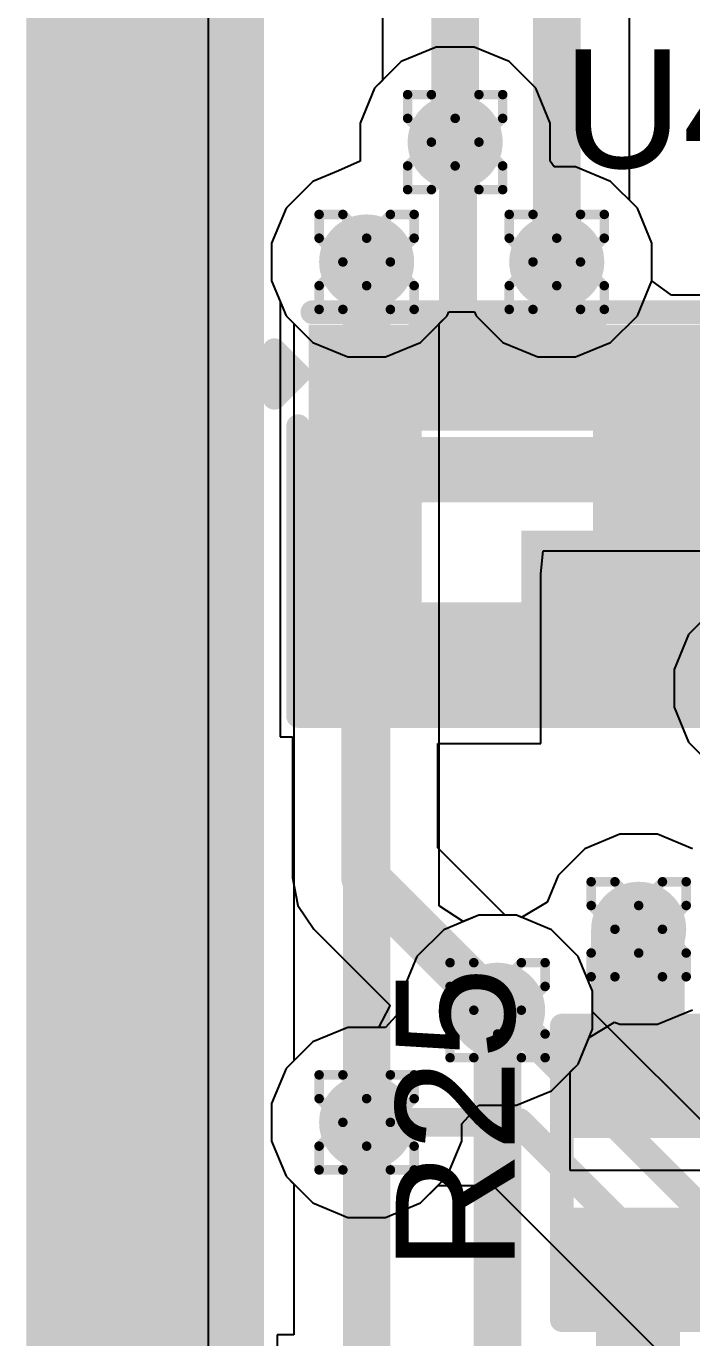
# Model space of a CAD drawing. Header units: inches. Extents: x -13 to 366, y -4 to 120.
# Drawn here: x -4.04 to -0.49, y 16.61 to 23.63 of the extents above; entities that cross this region are included whole.
import ezdxf

# ---------------------------------------------------------------- set-up
doc = ezdxf.new("R2010")
doc.units = ezdxf.units.IN
for name, color, linetype in [('Board_outline', 56, 'Continuous'), ('Bottom Layer', 5, 'Continuous'), ('Bottom Overlay', 54, 'Continuous'), ('Drill Drawing', 1, 'Continuous'), ('GND', 16, 'Continuous'), ('Keep-Out Layer', 6, 'Continuous'), ('POWER', 76, 'Continuous'), ('Top Layer', 1, 'Continuous'), ('Top Overlay', 2, 'Continuous'), ('Top Paste', 8, 'Continuous'), ('Top Solder', 216, 'Continuous'), ('Via Holes', 16, 'Continuous')]:
    doc.layers.add(name, color=color, linetype=linetype)
doc.styles.add('Arial', font='', dxfattribs={"height": 0.2})
doc.styles.get('Arial').set_extended_font_data('Arial')

# ---------------------------------------------------------------- blocks, each defined once
blk = doc.blocks.new('R___0402_7')
at = {"layer": 'Top Layer'}
for points in [[(-0.6985, -0.3175), (-0.6985, 0.3175), (-0.2413, 0.3175), (-0.2413, -0.3175)], [(0.2413, -0.3175), (0.2413, 0.3175), (0.6985, 0.3175), (0.6985, -0.3175)]]:
    blk.add_hatch(color=1, dxfattribs=at).paths.add_polyline_path(points)
at = {"layer": 'Top Paste'}
for points in [[(-0.6985, -0.3175), (-0.6985, 0.3175), (-0.2413, 0.3175), (-0.2413, -0.3175)], [(0.2413, -0.3175), (0.2413, 0.3175), (0.6985, 0.3175), (0.6985, -0.3175)]]:
    blk.add_hatch(color=8, dxfattribs=at).paths.add_polyline_path(points)
at = {"layer": 'Top Solder'}
for points in [[(-0.7535, -0.3725), (-0.7535, 0.3725), (-0.1863, 0.3725), (-0.1863, -0.3725)], [(0.1863, -0.3725), (0.1863, 0.3725), (0.7535, 0.3725), (0.7535, -0.3725)]]:
    blk.add_hatch(color=216, dxfattribs=at).paths.add_polyline_path(points)
at = {"layer": 'Top Overlay'}
for points, const_width in [([(-0.7874, 0.4064), (0.7874, 0.4064)], 0.127), ([(-0.7874, 0.4064), (-0.7874, -0.4064)], 0.127), ([(0.7874, 0.4064), (0.7874, -0.4064)], 0.127), ([(-0.7874, -0.4064), (0.7874, -0.4064)], 0.127), ([(-0.8128, -0.4318), (0.8128, -0.4318)], 0.00323)]:
    blk.add_lwpolyline(points, dxfattribs=dict(at, const_width=const_width))
for points, const_width in [([(-0.8191, 0.4064, 1), (-0.7556, 0.4064, 1)], 0.0635), ([(-0.8191, 0.4064, 1), (-0.7556, 0.4064, 1)], 0.0635), ([(0.7556, 0.4064, 1), (0.8191, 0.4064, 1)], 0.0635), ([(0.7556, 0.4064, 1), (0.8191, 0.4064, 1)], 0.0635), ([(-0.8191, -0.4064, 1), (-0.7556, -0.4064, 1)], 0.0635), ([(-0.8191, -0.4064, 1), (-0.7556, -0.4064, 1)], 0.0635), ([(0.7556, -0.4064, 1), (0.8191, -0.4064, 1)], 0.0635), ([(0.7556, -0.4064, 1), (0.8191, -0.4064, 1)], 0.0635), ([(-0.8136, -0.4318, 1), (-0.812, -0.4318, 1)], 0.00161), ([(0.812, -0.4318, 1), (0.8136, -0.4318, 1)], 0.00161)]:
    blk.add_lwpolyline(points, format="xyb", close=True, dxfattribs=dict(at, const_width=const_width))
blk = doc.blocks.new('12_LGA__2_2__22')
at = {"layer": 'Top Layer'}
for points in [[(-0.96, 0.925), (-0.56, 0.925), (-0.56, 0.575), (-0.96, 0.575)], [(-0.425, 0.96), (-0.075, 0.96), (-0.075, 0.56), (-0.425, 0.56)], [(0.075, 0.96), (0.425, 0.96), (0.425, 0.56), (0.075, 0.56)], [(0.56, 0.925), (0.96, 0.925), (0.96, 0.575), (0.56, 0.575)], [(-0.96, 0.425), (-0.56, 0.425), (-0.56, 0.075), (-0.96, 0.075)], [(0.56, 0.425), (0.96, 0.425), (0.96, 0.075), (0.56, 0.075)], [(-0.96, -0.075), (-0.56, -0.075), (-0.56, -0.425), (-0.96, -0.425)], [(0.56, -0.075), (0.96, -0.075), (0.96, -0.425), (0.56, -0.425)], [(-0.425, -0.56), (-0.075, -0.56), (-0.075, -0.96), (-0.425, -0.96)], [(0.075, -0.56), (0.425, -0.56), (0.425, -0.96), (0.075, -0.96)], [(-0.96, -0.575), (-0.56, -0.575), (-0.56, -0.925), (-0.96, -0.925)], [(0.56, -0.575), (0.96, -0.575), (0.96, -0.925), (0.56, -0.925)]]:
    blk.add_hatch(color=1, dxfattribs=at).paths.add_polyline_path(points)
at = {"layer": 'Top Paste'}
for points in [[(-0.96, 0.925), (-0.56, 0.925), (-0.56, 0.575), (-0.96, 0.575)], [(-0.425, 0.96), (-0.075, 0.96), (-0.075, 0.56), (-0.425, 0.56)], [(0.075, 0.96), (0.425, 0.96), (0.425, 0.56), (0.075, 0.56)], [(0.56, 0.925), (0.96, 0.925), (0.96, 0.575), (0.56, 0.575)], [(-0.96, 0.425), (-0.56, 0.425), (-0.56, 0.075), (-0.96, 0.075)], [(0.56, 0.425), (0.96, 0.425), (0.96, 0.075), (0.56, 0.075)], [(-0.96, -0.075), (-0.56, -0.075), (-0.56, -0.425), (-0.96, -0.425)], [(0.56, -0.075), (0.96, -0.075), (0.96, -0.425), (0.56, -0.425)], [(-0.425, -0.56), (-0.075, -0.56), (-0.075, -0.96), (-0.425, -0.96)], [(0.075, -0.56), (0.425, -0.56), (0.425, -0.96), (0.075, -0.96)], [(-0.96, -0.575), (-0.56, -0.575), (-0.56, -0.925), (-0.96, -0.925)], [(0.56, -0.575), (0.96, -0.575), (0.96, -0.925), (0.56, -0.925)]]:
    blk.add_hatch(color=8, dxfattribs=at).paths.add_polyline_path(points)
at = {"layer": 'Top Solder'}
for points in [[(-0.5266, 1.0616), (0.0266, 1.0616), (0.0266, 0.4584), (-0.5266, 0.4584)], [(-0.0266, 1.0616), (0.5266, 1.0616), (0.5266, 0.4584), (-0.0266, 0.4584)], [(-1.0616, 1.0266), (-0.4584, 1.0266), (-0.4584, 0.4734), (-1.0616, 0.4734)], [(0.4584, 1.0266), (1.0616, 1.0266), (1.0616, 0.4734), (0.4584, 0.4734)], [(-1.0616, 0.5266), (-0.4584, 0.5266), (-0.4584, -0.0266), (-1.0616, -0.0266)], [(0.4584, 0.5266), (1.0616, 0.5266), (1.0616, -0.0266), (0.4584, -0.0266)], [(-1.0616, 0.0266), (-0.4584, 0.0266), (-0.4584, -0.5266), (-1.0616, -0.5266)], [(0.4584, 0.0266), (1.0616, 0.0266), (1.0616, -0.5266), (0.4584, -0.5266)], [(-1.0616, -0.4734), (-0.4584, -0.4734), (-0.4584, -1.0266), (-1.0616, -1.0266)], [(-0.5266, -0.4584), (0.0266, -0.4584), (0.0266, -1.0616), (-0.5266, -1.0616)], [(-0.0266, -0.4584), (0.5266, -0.4584), (0.5266, -1.0616), (-0.0266, -1.0616)], [(0.4584, -0.4734), (1.0616, -0.4734), (1.0616, -1.0266), (0.4584, -1.0266)]]:
    blk.add_hatch(color=216, dxfattribs=at).paths.add_polyline_path(points)
at = {"layer": 'Top Overlay', "const_width": 0.127}
for points in [[(-1.0414, 1.0922), (1.1176, 1.0922)], [(1.1176, -1.0668), (1.1176, 1.0922)], [(-1.2446, 0.635), (-1.2446, 0.889)], [(-1.2446, 0.889), (-1.1176, 0.762)], [(-1.2446, 0.635), (-1.1176, 0.762)], [(-1.1176, -1.0668), (-1.1176, 0.4826)], [(-1.1176, -1.0668), (1.1176, -1.0668)]]:
    blk.add_lwpolyline(points, dxfattribs=at)
at = {"layer": 'Top Overlay', "const_width": 0.0635}
for points in [[(-1.0732, 1.0922, 1), (-1.0096, 1.0922, 1)], [(1.0858, 1.0922, 1), (1.1494, 1.0922, 1)], [(1.0858, 1.0922, 1), (1.1494, 1.0922, 1)], [(-1.2764, 0.889, 1), (-1.2128, 0.889, 1)], [(-1.2764, 0.889, 1), (-1.2128, 0.889, 1)], [(-1.1494, 0.762, 1), (-1.0858, 0.762, 1)], [(-1.1494, 0.762, 1), (-1.0858, 0.762, 1)], [(-1.2764, 0.635, 1), (-1.2128, 0.635, 1)], [(-1.2764, 0.635, 1), (-1.2128, 0.635, 1)], [(-1.1494, 0.4826, 1), (-1.0858, 0.4826, 1)], [(-1.1494, -1.0668, 1), (-1.0858, -1.0668, 1)], [(-1.1494, -1.0668, 1), (-1.0858, -1.0668, 1)], [(1.0858, -1.0668, 1), (1.1494, -1.0668, 1)], [(1.0858, -1.0668, 1), (1.1494, -1.0668, 1)]]:
    blk.add_lwpolyline(points, format="xyb", close=True, dxfattribs=at)

msp = doc.modelspace()

# ---------------------------------------------------------------- hatches: boundary and pattern name
at = {"layer": 'Bottom Layer'}
h = msp.add_hatch(color=5, dxfattribs=at)
edge = h.paths.add_edge_path()
edge.add_arc((-1.7518, 23.0076), 0.254, 0, 360)
h = msp.add_hatch(color=5, dxfattribs=at)
edge = h.paths.add_edge_path()
edge.add_arc((-2.2249, 22.367), 0.254, 0, 360)
h = msp.add_hatch(color=5, dxfattribs=at)
edge = h.paths.add_edge_path()
edge.add_arc((-1.2089, 22.367), 0.254, 0, 360)
h = msp.add_hatch(color=5, dxfattribs=at)
edge = h.paths.add_edge_path()
edge.add_arc((-0.7711, 18.7985), 0.254, 0, 360)
h = msp.add_hatch(color=5, dxfattribs=at)
edge = h.paths.add_edge_path()
edge.add_arc((-1.5251, 18.3657), 0.254, 0, 360)
h = msp.add_hatch(color=5, dxfattribs=at)
edge = h.paths.add_edge_path()
edge.add_arc((-2.2249, 17.7658), 0.254, 0, 360)
at = {"layer": 'GND'}
h = msp.add_hatch(color=16, dxfattribs=at)
edge = h.paths.add_edge_path()
edge.add_arc((-1.7518, 23.0076), 0.254, 0, 360)
h = msp.add_hatch(color=16, dxfattribs=at)
edge = h.paths.add_edge_path()
edge.add_arc((-2.2249, 22.367), 0.254, 0, 360)
h = msp.add_hatch(color=16, dxfattribs=at)
edge = h.paths.add_edge_path()
edge.add_arc((-1.2089, 22.367), 0.254, 0, 360)
h = msp.add_hatch(color=16, dxfattribs=at)
edge = h.paths.add_edge_path()
edge.add_arc((-0.7711, 18.7985), 0.254, 0, 360)
h = msp.add_hatch(color=16, dxfattribs=at)
edge = h.paths.add_edge_path()
edge.add_arc((-1.5251, 18.3657), 0.254, 0, 360)
h = msp.add_hatch(color=16, dxfattribs=at)
edge = h.paths.add_edge_path()
edge.add_arc((-2.2249, 17.7658), 0.254, 0, 360)
at = {"layer": 'POWER'}
h = msp.add_hatch(color=76, dxfattribs=at)
edge = h.paths.add_edge_path()
edge.add_arc((-1.7518, 23.0076), 0.254, 0, 360)
h = msp.add_hatch(color=76, dxfattribs=at)
edge = h.paths.add_edge_path()
edge.add_arc((-2.2249, 22.367), 0.254, 0, 360)
h = msp.add_hatch(color=76, dxfattribs=at)
edge = h.paths.add_edge_path()
edge.add_arc((-1.2089, 22.367), 0.254, 0, 360)
h = msp.add_hatch(color=76, dxfattribs=at)
edge = h.paths.add_edge_path()
edge.add_arc((-0.7711, 18.7985), 0.254, 0, 360)
h = msp.add_hatch(color=76, dxfattribs=at)
edge = h.paths.add_edge_path()
edge.add_arc((-1.5251, 18.3657), 0.254, 0, 360)
h = msp.add_hatch(color=76, dxfattribs=at)
edge = h.paths.add_edge_path()
edge.add_arc((-2.2249, 17.7658), 0.254, 0, 360)
at = {"layer": 'Top Layer'}
h = msp.add_hatch(color=1, dxfattribs=at)
edge = h.paths.add_edge_path()
edge.add_arc((-1.7518, 23.0076), 0.254, 0, 360)
h = msp.add_hatch(color=1, dxfattribs=at)
edge = h.paths.add_edge_path()
edge.add_arc((-2.2249, 22.367), 0.254, 0, 360)
h = msp.add_hatch(color=1, dxfattribs=at)
edge = h.paths.add_edge_path()
edge.add_arc((-1.2089, 22.367), 0.254, 0, 360)
for points in [[(-0.7132, 21.0808), (1.9284, 21.0808), (1.9284, 21.9308), (-0.7132, 21.9308)], [(-2.2332, 21.0808), (-0.7132, 21.0808), (-0.7132, 21.4308), (-2.2332, 21.4308)], [(-1.3982, 20.0458), (-0.5132, 20.0458), (-0.5132, 20.9308), (-1.3982, 20.9308)], [(-1.3982, 19.8836), (1.9283, 19.8836), (1.9283, 20.2836), (-1.3982, 20.2836)], [(-1.0251, 17.7658), (-0.5251, 17.7658), (-0.5251, 18.7985), (-1.0251, 18.7985)], [(-1.0001, 15.9251), (-0.5501, 15.9251), (-0.5501, 17.026), (-1.0001, 17.026)]]:
    msp.add_hatch(color=1, dxfattribs=at).paths.add_polyline_path(points)
h = msp.add_hatch(color=1, dxfattribs=at)
edge = h.paths.add_edge_path()
edge.add_arc((-0.7711, 18.7985), 0.254, 0, 360)
h = msp.add_hatch(color=1, dxfattribs=at)
edge = h.paths.add_edge_path()
edge.add_arc((-1.5251, 18.3657), 0.254, 0, 360)
h = msp.add_hatch(color=1, dxfattribs=at)
edge = h.paths.add_edge_path()
edge.add_arc((-2.2249, 17.7658), 0.254, 0, 360)
at = {"layer": 'Via Holes'}
h = msp.add_hatch(color=7, dxfattribs=at)
edge = h.paths.add_edge_path()
edge.add_arc((-1.7518, 23.0076), 0.127, 0, 360)
h = msp.add_hatch(color=7, dxfattribs=at)
edge = h.paths.add_edge_path()
edge.add_arc((-2.2249, 22.367), 0.127, 0, 360)
h = msp.add_hatch(color=7, dxfattribs=at)
edge = h.paths.add_edge_path()
edge.add_arc((-1.2089, 22.367), 0.127, 0, 360)
h = msp.add_hatch(color=7, dxfattribs=at)
edge = h.paths.add_edge_path()
edge.add_arc((-0.7711, 18.7985), 0.127, 0, 360)
h = msp.add_hatch(color=7, dxfattribs=at)
edge = h.paths.add_edge_path()
edge.add_arc((-1.5251, 18.3657), 0.127, 0, 360)
h = msp.add_hatch(color=7, dxfattribs=at)
edge = h.paths.add_edge_path()
edge.add_arc((-2.2249, 17.7658), 0.127, 0, 360)

# ---------------------------------------------------------------- linework, layer by layer
at = {"layer": 'Board_outline', "const_width": 0.254}
msp.add_lwpolyline([(-3.4089, -2.1087), (-3.4089, 42.6513)], dxfattribs=at)
at = {"layer": 'Bottom Layer'}
for p, q in [((-3.0702, -2.0604), (-3.0702, 42.6767)), ((-2.1403, 27.3749), (-2.1403, 23.3376)), ((-0.8204, 22.697), (-0.8204, 27.0792)), ((-2.1825, 23.2954), (-2.2598, 23.1086)), ((-2.1403, 23.3376), (-2.1825, 23.2954)), ((-2.2598, 23.1086), (-2.2598, 22.9066)), ((-2.2598, 22.9066), (-2.3757, 22.8544)), ((-2.5127, 22.7977), (-2.6556, 22.6548)), ((-2.3757, 22.8544), (-2.5127, 22.7977)), ((-2.6556, 22.6548), (-2.7329, 22.468)), ((-0.7782, 22.6548), (-0.8204, 22.697)), ((-0.7009, 22.468), (-0.7782, 22.6548)), ((-2.7329, 22.468), (-2.7329, 22.266)), ((-0.7009, 22.266), (-0.7009, 22.468)), ((-2.7329, 22.266), (-2.6556, 22.0792)), ((-0.7782, 22.0792), (-0.7009, 22.266)), ((-1.7943, 22.0792), (-1.7856, 22.1)), ((-1.7856, 22.1), (-1.6482, 22.1)), ((-1.6482, 22.1), (-1.6396, 22.0792)), ((-2.6556, 22.0792), (-2.6134, 22.037)), ((-2.6134, 22.037), (-2.6134, 18.0957)), ((-1.8365, 22.037), (-1.7943, 22.0792)), ((-1.8365, 18.924), (-1.8365, 22.037)), ((-1.6396, 22.0792), (-1.4967, 21.9363)), ((-0.9211, 21.9363), (-0.7782, 22.0792)), ((-1.4967, 21.9363), (-1.3099, 21.859)), ((-1.1079, 21.859), (-0.9211, 21.9363)), ((-1.3099, 21.859), (-1.1079, 21.859)), ((-1.7094, 18.8392), (-1.8365, 18.924)), ((-1.6262, 18.8737), (-1.7094, 18.8392)), ((-1.4241, 18.8737), (-1.6262, 18.8737)), ((-1.2374, 18.7963), (-1.4241, 18.8737)), ((-1.0945, 18.6534), (-1.2374, 18.7963)), ((-1.0171, 18.4667), (-1.0945, 18.6534)), ((-1.0171, 18.2646), (-1.0171, 18.4667)), ((-1.0945, 18.0779), (-1.0171, 18.2646)), ((-2.6134, 18.0957), (-2.6556, 18.0535)), ((-2.6556, 18.0535), (-2.7329, 17.8668)), ((-1.2374, 17.935), (-1.0945, 18.0779)), ((-1.4241, 17.8577), (-1.2374, 17.935)), ((-2.7329, 17.8668), (-2.7329, 17.6647)), ((-1.7169, 17.7578), (-1.6262, 17.8577)), ((-1.6262, 17.8577), (-1.4241, 17.8577)), ((-1.7169, 17.6647), (-1.7169, 17.7578)), ((-2.7329, 17.6647), (-2.6556, 17.478)), ((-1.7943, 17.478), (-1.7169, 17.6647)), ((-2.6556, 17.478), (-2.5127, 17.3351)), ((-1.9372, 17.3351), (-1.7943, 17.478)), ((-2.5127, 17.3351), (-2.326, 17.2578)), ((-2.1239, 17.2578), (-1.9372, 17.3351)), ((-2.326, 17.2578), (-2.1239, 17.2578))]:
    msp.add_line(p, q, dxfattribs=at)
at = {"layer": 'Bottom Layer', "const_width": 0.254}
for points in [[(-1.7518, 23.0076), (-1.7518, 27.3749)], [(-1.2089, 22.367), (-1.2089, 27.2401)], [(-2.2249, 17.7658), (-2.2249, 22.367)]]:
    msp.add_lwpolyline(points, dxfattribs=at)
at = {"layer": 'Bottom Layer', "const_width": 0.127}
for points in [[(-1.8153, 23.0076, 1), (-1.6883, 23.0076, 1)], [(-2.2884, 22.367, 1), (-2.1614, 22.367, 1)], [(-1.2724, 22.367, 1), (-1.1454, 22.367, 1)], [(-2.2884, 17.7658, 1), (-2.1614, 17.7658, 1)]]:
    msp.add_lwpolyline(points, format="xyb", close=True, dxfattribs=at)
at = {"layer": 'Bottom Overlay', "const_width": 1.27}
msp.add_lwpolyline([(-3.4089, -2.0833), (-3.4089, 42.6767)], dxfattribs=at)
msp.add_lwpolyline([(-3.4089, -2.0833), (-3.4089, 42.6767)], dxfattribs=at)
at = {"layer": 'Drill Drawing', "const_width": 0.0508}
for points in [[(-2.0058, 23.1346), (-2.0058, 23.2616)], [(-2.0058, 23.2616), (-1.8788, 23.2616)], [(-1.8788, 23.2616), (-1.7518, 23.1346)], [(-1.7518, 23.1346), (-1.6248, 23.2616)], [(-1.6248, 23.2616), (-1.4978, 23.2616)], [(-1.4978, 23.1346), (-1.4978, 23.2616)], [(-2.0058, 23.1346), (-1.8788, 23.0076)], [(-1.6248, 23.0076), (-1.4978, 23.1346)], [(-2.0058, 22.8806), (-1.8788, 23.0076)], [(-1.6248, 23.0076), (-1.4978, 22.8806)], [(-2.0058, 22.7536), (-2.0058, 22.8806)], [(-1.8788, 22.7536), (-1.7518, 22.8806)], [(-1.7518, 22.8806), (-1.6248, 22.7536)], [(-1.4978, 22.7536), (-1.4978, 22.8806)], [(-2.0058, 22.7536), (-1.8788, 22.7536)], [(-1.6248, 22.7536), (-1.4978, 22.7536)], [(-2.4789, 22.494), (-2.4789, 22.621)], [(-2.4789, 22.621), (-2.3519, 22.621)], [(-2.3519, 22.621), (-2.2249, 22.494)], [(-2.2249, 22.494), (-2.0979, 22.621)], [(-2.0979, 22.621), (-1.9709, 22.621)], [(-1.9709, 22.494), (-1.9709, 22.621)], [(-1.4629, 22.494), (-1.4629, 22.621)], [(-1.4629, 22.621), (-1.3359, 22.621)], [(-1.3359, 22.621), (-1.2089, 22.494)], [(-1.2089, 22.494), (-1.0819, 22.621)], [(-1.0819, 22.621), (-0.9549, 22.621)], [(-0.9549, 22.494), (-0.9549, 22.621)], [(-2.4789, 22.494), (-2.3519, 22.367)], [(-2.0979, 22.367), (-1.9709, 22.494)], [(-1.4629, 22.494), (-1.3359, 22.367)], [(-1.0819, 22.367), (-0.9549, 22.494)], [(-2.4789, 22.24), (-2.3519, 22.367)], [(-2.0979, 22.367), (-1.9709, 22.24)], [(-1.4629, 22.24), (-1.3359, 22.367)], [(-1.0819, 22.367), (-0.9549, 22.24)], [(-2.4789, 22.113), (-2.4789, 22.24)], [(-2.3519, 22.113), (-2.2249, 22.24)], [(-2.2249, 22.24), (-2.0979, 22.113)], [(-1.9709, 22.113), (-1.9709, 22.24)], [(-1.4629, 22.113), (-1.4629, 22.24)], [(-1.3359, 22.113), (-1.2089, 22.24)], [(-1.2089, 22.24), (-1.0819, 22.113)], [(-0.9549, 22.113), (-0.9549, 22.24)], [(-2.4789, 22.113), (-2.3519, 22.113)], [(-2.0979, 22.113), (-1.9709, 22.113)], [(-1.4629, 22.113), (-1.3359, 22.113)], [(-1.0819, 22.113), (-0.9549, 22.113)], [(-1.0251, 18.9255), (-1.0251, 19.0525)], [(-1.0251, 19.0525), (-0.8981, 19.0525)], [(-0.8981, 19.0525), (-0.7711, 18.9255)], [(-0.7711, 18.9255), (-0.6441, 19.0525)], [(-0.6441, 19.0525), (-0.5171, 19.0525)], [(-0.5171, 18.9255), (-0.5171, 19.0525)], [(-1.0251, 18.9255), (-0.8981, 18.7985)], [(-0.6441, 18.7985), (-0.5171, 18.9255)], [(-1.0251, 18.6715), (-0.8981, 18.7985)], [(-0.6441, 18.7985), (-0.5171, 18.6715)], [(-1.0251, 18.5445), (-1.0251, 18.6715)], [(-0.8981, 18.5445), (-0.7711, 18.6715)], [(-0.7711, 18.6715), (-0.6441, 18.5445)], [(-0.5171, 18.5445), (-0.5171, 18.6715)], [(-1.7791, 18.4927), (-1.7791, 18.6197)], [(-1.7791, 18.6197), (-1.6521, 18.6197)], [(-1.6521, 18.6197), (-1.5251, 18.4927)], [(-1.5251, 18.4927), (-1.3981, 18.6197)], [(-1.3981, 18.6197), (-1.2711, 18.6197)], [(-1.2711, 18.4927), (-1.2711, 18.6197)], [(-1.7791, 18.4927), (-1.6521, 18.3657)], [(-1.3981, 18.3657), (-1.2711, 18.4927)], [(-1.0251, 18.5445), (-0.8981, 18.5445)], [(-0.6441, 18.5445), (-0.5171, 18.5445)], [(-1.7791, 18.2387), (-1.6521, 18.3657)], [(-1.3981, 18.3657), (-1.2711, 18.2387)], [(-1.7791, 18.1117), (-1.7791, 18.2387)], [(-1.6521, 18.1117), (-1.5251, 18.2387)], [(-1.5251, 18.2387), (-1.3981, 18.1117)], [(-1.2711, 18.1117), (-1.2711, 18.2387)], [(-1.7791, 18.1117), (-1.6521, 18.1117)], [(-1.3981, 18.1117), (-1.2711, 18.1117)], [(-2.4789, 17.8928), (-2.4789, 18.0198)], [(-2.4789, 18.0198), (-2.3519, 18.0198)], [(-2.3519, 18.0198), (-2.2249, 17.8928)], [(-2.2249, 17.8928), (-2.0979, 18.0198)], [(-2.0979, 18.0198), (-1.9709, 18.0198)], [(-1.9709, 17.8928), (-1.9709, 18.0198)], [(-2.4789, 17.8928), (-2.3519, 17.7658)], [(-2.0979, 17.7658), (-1.9709, 17.8928)], [(-2.4789, 17.6388), (-2.3519, 17.7658)], [(-2.0979, 17.7658), (-1.9709, 17.6388)], [(-2.4789, 17.5118), (-2.4789, 17.6388)], [(-2.3519, 17.5118), (-2.2249, 17.6388)], [(-2.2249, 17.6388), (-2.0979, 17.5118)], [(-1.9709, 17.5118), (-1.9709, 17.6388)], [(-2.4789, 17.5118), (-2.3519, 17.5118)], [(-2.0979, 17.5118), (-1.9709, 17.5118)]]:
    msp.add_lwpolyline(points, dxfattribs=at)
at = {"layer": 'Drill Drawing', "const_width": 0.0254}
for points in [[(-2.0185, 23.2616, 1), (-1.9931, 23.2616, 1)], [(-2.0185, 23.2616, 1), (-1.9931, 23.2616, 1)], [(-1.8915, 23.2616, 1), (-1.8661, 23.2616, 1)], [(-1.8915, 23.2616, 1), (-1.8661, 23.2616, 1)], [(-1.6375, 23.2616, 1), (-1.6121, 23.2616, 1)], [(-1.6375, 23.2616, 1), (-1.6121, 23.2616, 1)], [(-1.5105, 23.2616, 1), (-1.4851, 23.2616, 1)], [(-1.5105, 23.2616, 1), (-1.4851, 23.2616, 1)], [(-2.0185, 23.1346, 1), (-1.9931, 23.1346, 1)], [(-2.0185, 23.1346, 1), (-1.9931, 23.1346, 1)], [(-1.7645, 23.1346, 1), (-1.7391, 23.1346, 1)], [(-1.7645, 23.1346, 1), (-1.7391, 23.1346, 1)], [(-1.5105, 23.1346, 1), (-1.4851, 23.1346, 1)], [(-1.5105, 23.1346, 1), (-1.4851, 23.1346, 1)], [(-1.8915, 23.0076, 1), (-1.8661, 23.0076, 1)], [(-1.8915, 23.0076, 1), (-1.8661, 23.0076, 1)], [(-1.6375, 23.0076, 1), (-1.6121, 23.0076, 1)], [(-1.6375, 23.0076, 1), (-1.6121, 23.0076, 1)], [(-2.0185, 22.8806, 1), (-1.9931, 22.8806, 1)], [(-2.0185, 22.8806, 1), (-1.9931, 22.8806, 1)], [(-1.7645, 22.8806, 1), (-1.7391, 22.8806, 1)], [(-1.7645, 22.8806, 1), (-1.7391, 22.8806, 1)], [(-1.5105, 22.8806, 1), (-1.4851, 22.8806, 1)], [(-1.5105, 22.8806, 1), (-1.4851, 22.8806, 1)], [(-2.0185, 22.7536, 1), (-1.9931, 22.7536, 1)], [(-2.0185, 22.7536, 1), (-1.9931, 22.7536, 1)], [(-1.8915, 22.7536, 1), (-1.8661, 22.7536, 1)], [(-1.8915, 22.7536, 1), (-1.8661, 22.7536, 1)], [(-1.6375, 22.7536, 1), (-1.6121, 22.7536, 1)], [(-1.6375, 22.7536, 1), (-1.6121, 22.7536, 1)], [(-1.5105, 22.7536, 1), (-1.4851, 22.7536, 1)], [(-1.5105, 22.7536, 1), (-1.4851, 22.7536, 1)], [(-2.4916, 22.621, 1), (-2.4662, 22.621, 1)], [(-2.4916, 22.621, 1), (-2.4662, 22.621, 1)], [(-2.3646, 22.621, 1), (-2.3392, 22.621, 1)], [(-2.3646, 22.621, 1), (-2.3392, 22.621, 1)], [(-2.1106, 22.621, 1), (-2.0852, 22.621, 1)], [(-2.1106, 22.621, 1), (-2.0852, 22.621, 1)], [(-1.9836, 22.621, 1), (-1.9582, 22.621, 1)], [(-1.9836, 22.621, 1), (-1.9582, 22.621, 1)], [(-1.4756, 22.621, 1), (-1.4502, 22.621, 1)], [(-1.4756, 22.621, 1), (-1.4502, 22.621, 1)], [(-1.3486, 22.621, 1), (-1.3232, 22.621, 1)], [(-1.3486, 22.621, 1), (-1.3232, 22.621, 1)], [(-1.0946, 22.621, 1), (-1.0692, 22.621, 1)], [(-1.0946, 22.621, 1), (-1.0692, 22.621, 1)], [(-0.9676, 22.621, 1), (-0.9422, 22.621, 1)], [(-0.9676, 22.621, 1), (-0.9422, 22.621, 1)], [(-2.4916, 22.494, 1), (-2.4662, 22.494, 1)], [(-2.4916, 22.494, 1), (-2.4662, 22.494, 1)], [(-2.2376, 22.494, 1), (-2.2122, 22.494, 1)], [(-2.2376, 22.494, 1), (-2.2122, 22.494, 1)], [(-1.9836, 22.494, 1), (-1.9582, 22.494, 1)], [(-1.9836, 22.494, 1), (-1.9582, 22.494, 1)], [(-1.4756, 22.494, 1), (-1.4502, 22.494, 1)], [(-1.4756, 22.494, 1), (-1.4502, 22.494, 1)], [(-1.2216, 22.494, 1), (-1.1962, 22.494, 1)], [(-1.2216, 22.494, 1), (-1.1962, 22.494, 1)], [(-0.9676, 22.494, 1), (-0.9422, 22.494, 1)], [(-0.9676, 22.494, 1), (-0.9422, 22.494, 1)], [(-2.3646, 22.367, 1), (-2.3392, 22.367, 1)], [(-2.3646, 22.367, 1), (-2.3392, 22.367, 1)], [(-2.1106, 22.367, 1), (-2.0852, 22.367, 1)], [(-2.1106, 22.367, 1), (-2.0852, 22.367, 1)], [(-1.3486, 22.367, 1), (-1.3232, 22.367, 1)], [(-1.3486, 22.367, 1), (-1.3232, 22.367, 1)], [(-1.0946, 22.367, 1), (-1.0692, 22.367, 1)], [(-1.0946, 22.367, 1), (-1.0692, 22.367, 1)], [(-2.4916, 22.24, 1), (-2.4662, 22.24, 1)], [(-2.4916, 22.24, 1), (-2.4662, 22.24, 1)], [(-2.2376, 22.24, 1), (-2.2122, 22.24, 1)], [(-2.2376, 22.24, 1), (-2.2122, 22.24, 1)], [(-1.9836, 22.24, 1), (-1.9582, 22.24, 1)], [(-1.9836, 22.24, 1), (-1.9582, 22.24, 1)], [(-1.4756, 22.24, 1), (-1.4502, 22.24, 1)], [(-1.4756, 22.24, 1), (-1.4502, 22.24, 1)], [(-1.2216, 22.24, 1), (-1.1962, 22.24, 1)], [(-1.2216, 22.24, 1), (-1.1962, 22.24, 1)], [(-0.9676, 22.24, 1), (-0.9422, 22.24, 1)], [(-0.9676, 22.24, 1), (-0.9422, 22.24, 1)], [(-2.4916, 22.113, 1), (-2.4662, 22.113, 1)], [(-2.4916, 22.113, 1), (-2.4662, 22.113, 1)], [(-2.3646, 22.113, 1), (-2.3392, 22.113, 1)], [(-2.3646, 22.113, 1), (-2.3392, 22.113, 1)], [(-2.1106, 22.113, 1), (-2.0852, 22.113, 1)], [(-2.1106, 22.113, 1), (-2.0852, 22.113, 1)], [(-1.9836, 22.113, 1), (-1.9582, 22.113, 1)], [(-1.9836, 22.113, 1), (-1.9582, 22.113, 1)], [(-1.4756, 22.113, 1), (-1.4502, 22.113, 1)], [(-1.4756, 22.113, 1), (-1.4502, 22.113, 1)], [(-1.3486, 22.113, 1), (-1.3232, 22.113, 1)], [(-1.3486, 22.113, 1), (-1.3232, 22.113, 1)], [(-1.0946, 22.113, 1), (-1.0692, 22.113, 1)], [(-1.0946, 22.113, 1), (-1.0692, 22.113, 1)], [(-0.9676, 22.113, 1), (-0.9422, 22.113, 1)], [(-0.9676, 22.113, 1), (-0.9422, 22.113, 1)], [(-1.0378, 19.0525, 1), (-1.0124, 19.0525, 1)], [(-1.0378, 19.0525, 1), (-1.0124, 19.0525, 1)], [(-0.9108, 19.0525, 1), (-0.8854, 19.0525, 1)], [(-0.9108, 19.0525, 1), (-0.8854, 19.0525, 1)], [(-0.6568, 19.0525, 1), (-0.6314, 19.0525, 1)], [(-0.6568, 19.0525, 1), (-0.6314, 19.0525, 1)], [(-0.5298, 19.0525, 1), (-0.5044, 19.0525, 1)], [(-0.5298, 19.0525, 1), (-0.5044, 19.0525, 1)], [(-1.0378, 18.9255, 1), (-1.0124, 18.9255, 1)], [(-1.0378, 18.9255, 1), (-1.0124, 18.9255, 1)], [(-0.7838, 18.9255, 1), (-0.7584, 18.9255, 1)], [(-0.7838, 18.9255, 1), (-0.7584, 18.9255, 1)], [(-0.5298, 18.9255, 1), (-0.5044, 18.9255, 1)], [(-0.5298, 18.9255, 1), (-0.5044, 18.9255, 1)], [(-0.9108, 18.7985, 1), (-0.8854, 18.7985, 1)], [(-0.9108, 18.7985, 1), (-0.8854, 18.7985, 1)], [(-0.6568, 18.7985, 1), (-0.6314, 18.7985, 1)], [(-0.6568, 18.7985, 1), (-0.6314, 18.7985, 1)], [(-1.0378, 18.6715, 1), (-1.0124, 18.6715, 1)], [(-1.0378, 18.6715, 1), (-1.0124, 18.6715, 1)], [(-0.7838, 18.6715, 1), (-0.7584, 18.6715, 1)], [(-0.7838, 18.6715, 1), (-0.7584, 18.6715, 1)], [(-0.5298, 18.6715, 1), (-0.5044, 18.6715, 1)], [(-0.5298, 18.6715, 1), (-0.5044, 18.6715, 1)], [(-1.7918, 18.6197, 1), (-1.7664, 18.6197, 1)], [(-1.7918, 18.6197, 1), (-1.7664, 18.6197, 1)], [(-1.6648, 18.6197, 1), (-1.6394, 18.6197, 1)], [(-1.6648, 18.6197, 1), (-1.6394, 18.6197, 1)], [(-1.4108, 18.6197, 1), (-1.3854, 18.6197, 1)], [(-1.4108, 18.6197, 1), (-1.3854, 18.6197, 1)], [(-1.2838, 18.6197, 1), (-1.2584, 18.6197, 1)], [(-1.2838, 18.6197, 1), (-1.2584, 18.6197, 1)], [(-1.7918, 18.4927, 1), (-1.7664, 18.4927, 1)], [(-1.7918, 18.4927, 1), (-1.7664, 18.4927, 1)], [(-1.5378, 18.4927, 1), (-1.5124, 18.4927, 1)], [(-1.5378, 18.4927, 1), (-1.5124, 18.4927, 1)], [(-1.2838, 18.4927, 1), (-1.2584, 18.4927, 1)], [(-1.2838, 18.4927, 1), (-1.2584, 18.4927, 1)], [(-1.0378, 18.5445, 1), (-1.0124, 18.5445, 1)], [(-1.0378, 18.5445, 1), (-1.0124, 18.5445, 1)], [(-0.9108, 18.5445, 1), (-0.8854, 18.5445, 1)], [(-0.9108, 18.5445, 1), (-0.8854, 18.5445, 1)], [(-0.6568, 18.5445, 1), (-0.6314, 18.5445, 1)], [(-0.6568, 18.5445, 1), (-0.6314, 18.5445, 1)], [(-0.5298, 18.5445, 1), (-0.5044, 18.5445, 1)], [(-0.5298, 18.5445, 1), (-0.5044, 18.5445, 1)], [(-1.6648, 18.3657, 1), (-1.6394, 18.3657, 1)], [(-1.6648, 18.3657, 1), (-1.6394, 18.3657, 1)], [(-1.4108, 18.3657, 1), (-1.3854, 18.3657, 1)], [(-1.4108, 18.3657, 1), (-1.3854, 18.3657, 1)], [(-1.7918, 18.2387, 1), (-1.7664, 18.2387, 1)], [(-1.7918, 18.2387, 1), (-1.7664, 18.2387, 1)], [(-1.5378, 18.2387, 1), (-1.5124, 18.2387, 1)], [(-1.5378, 18.2387, 1), (-1.5124, 18.2387, 1)], [(-1.2838, 18.2387, 1), (-1.2584, 18.2387, 1)], [(-1.2838, 18.2387, 1), (-1.2584, 18.2387, 1)], [(-1.7918, 18.1117, 1), (-1.7664, 18.1117, 1)], [(-1.7918, 18.1117, 1), (-1.7664, 18.1117, 1)], [(-1.6648, 18.1117, 1), (-1.6394, 18.1117, 1)], [(-1.6648, 18.1117, 1), (-1.6394, 18.1117, 1)], [(-1.4108, 18.1117, 1), (-1.3854, 18.1117, 1)], [(-1.4108, 18.1117, 1), (-1.3854, 18.1117, 1)], [(-1.2838, 18.1117, 1), (-1.2584, 18.1117, 1)], [(-1.2838, 18.1117, 1), (-1.2584, 18.1117, 1)], [(-2.4916, 18.0198, 1), (-2.4662, 18.0198, 1)], [(-2.4916, 18.0198, 1), (-2.4662, 18.0198, 1)], [(-2.3646, 18.0198, 1), (-2.3392, 18.0198, 1)], [(-2.3646, 18.0198, 1), (-2.3392, 18.0198, 1)], [(-2.1106, 18.0198, 1), (-2.0852, 18.0198, 1)], [(-2.1106, 18.0198, 1), (-2.0852, 18.0198, 1)], [(-1.9836, 18.0198, 1), (-1.9582, 18.0198, 1)], [(-1.9836, 18.0198, 1), (-1.9582, 18.0198, 1)], [(-2.4916, 17.8928, 1), (-2.4662, 17.8928, 1)], [(-2.4916, 17.8928, 1), (-2.4662, 17.8928, 1)], [(-2.2376, 17.8928, 1), (-2.2122, 17.8928, 1)], [(-2.2376, 17.8928, 1), (-2.2122, 17.8928, 1)], [(-1.9836, 17.8928, 1), (-1.9582, 17.8928, 1)], [(-1.9836, 17.8928, 1), (-1.9582, 17.8928, 1)], [(-2.3646, 17.7658, 1), (-2.3392, 17.7658, 1)], [(-2.3646, 17.7658, 1), (-2.3392, 17.7658, 1)], [(-2.1106, 17.7658, 1), (-2.0852, 17.7658, 1)], [(-2.1106, 17.7658, 1), (-2.0852, 17.7658, 1)], [(-2.4916, 17.6388, 1), (-2.4662, 17.6388, 1)], [(-2.4916, 17.6388, 1), (-2.4662, 17.6388, 1)], [(-2.2376, 17.6388, 1), (-2.2122, 17.6388, 1)], [(-2.2376, 17.6388, 1), (-2.2122, 17.6388, 1)], [(-1.9836, 17.6388, 1), (-1.9582, 17.6388, 1)], [(-1.9836, 17.6388, 1), (-1.9582, 17.6388, 1)], [(-2.4916, 17.5118, 1), (-2.4662, 17.5118, 1)], [(-2.4916, 17.5118, 1), (-2.4662, 17.5118, 1)], [(-2.3646, 17.5118, 1), (-2.3392, 17.5118, 1)], [(-2.3646, 17.5118, 1), (-2.3392, 17.5118, 1)], [(-2.1106, 17.5118, 1), (-2.0852, 17.5118, 1)], [(-2.1106, 17.5118, 1), (-2.0852, 17.5118, 1)], [(-1.9836, 17.5118, 1), (-1.9582, 17.5118, 1)], [(-1.9836, 17.5118, 1), (-1.9582, 17.5118, 1)]]:
    msp.add_lwpolyline(points, format="xyb", close=True, dxfattribs=at)
at = {"layer": 'GND'}
for p, q in [((-3.0702, -2.0604), (-3.0702, 42.6767)), ((-1.8528, 23.5156), (-2.0396, 23.4383)), ((-1.6508, 23.5156), (-1.8528, 23.5156)), ((-1.464, 23.4383), (-1.6508, 23.5156)), ((-2.0396, 23.4383), (-2.1825, 23.2954)), ((-1.3211, 23.2954), (-1.464, 23.4383)), ((-2.1825, 23.2954), (-2.2598, 23.1086)), ((-1.2438, 23.1086), (-1.3211, 23.2954)), ((-2.2598, 23.1086), (-2.2598, 22.9066)), ((-1.2438, 22.9066), (-1.2438, 23.1086)), ((-2.2598, 22.9066), (-2.3757, 22.8544)), ((-1.2227, 22.875), (-1.2438, 22.9066)), ((-1.1079, 22.875), (-1.2227, 22.875)), ((-0.9211, 22.7977), (-1.1079, 22.875)), ((-2.5127, 22.7977), (-2.6556, 22.6548)), ((-2.3757, 22.8544), (-2.5127, 22.7977)), ((-0.7782, 22.6548), (-0.9211, 22.7977)), ((-2.6556, 22.6548), (-2.7329, 22.468)), ((-0.7009, 22.468), (-0.7782, 22.6548)), ((-2.7329, 22.468), (-2.7329, 22.266)), ((-0.7009, 22.266), (-0.7009, 22.468)), ((-2.7329, 22.266), (-2.6556, 22.0792)), ((-0.7782, 22.0792), (-0.7009, 22.266)), ((-1.7943, 22.0792), (-1.7856, 22.1)), ((-1.7856, 22.1), (-1.6482, 22.1)), ((-1.6482, 22.1), (-1.6396, 22.0792)), ((-2.6556, 22.0792), (-2.5127, 21.9363)), ((-1.9372, 21.9363), (-1.7943, 22.0792)), ((-1.6396, 22.0792), (-1.4967, 21.9363)), ((-0.9211, 21.9363), (-0.7782, 22.0792)), ((-2.5127, 21.9363), (-2.326, 21.859)), ((-2.1239, 21.859), (-1.9372, 21.9363)), ((-1.4967, 21.9363), (-1.3099, 21.859)), ((-1.1079, 21.859), (-0.9211, 21.9363)), ((-2.326, 21.859), (-2.1239, 21.859)), ((-1.3099, 21.859), (-1.1079, 21.859)), ((-1.6262, 18.8737), (-1.8129, 18.7963)), ((-1.4241, 18.8737), (-1.6262, 18.8737)), ((-1.2374, 18.7963), (-1.4241, 18.8737)), ((-1.8129, 18.7963), (-1.9558, 18.6534)), ((-1.0945, 18.6534), (-1.2374, 18.7963)), ((-1.9558, 18.6534), (-2.0331, 18.4667)), ((-1.0171, 18.4667), (-1.0945, 18.6534)), ((-2.0331, 18.4667), (-2.0331, 18.3736)), ((-1.0171, 18.3566), (-1.0171, 18.4667)), ((-2.0331, 18.3736), (-2.1239, 18.2738)), ((0.3099, 17.0295), (-1.0171, 18.3566)), ((-2.326, 18.2738), (-2.5127, 18.1964)), ((-2.1239, 18.2738), (-2.326, 18.2738)), ((-2.5127, 18.1964), (-2.6556, 18.0535)), ((-2.6556, 18.0535), (-2.7329, 17.8668)), ((-2.7329, 17.8668), (-2.7329, 17.6647)), ((-2.7329, 17.6647), (-2.6556, 17.478)), ((-2.6556, 17.478), (-2.5127, 17.3351)), ((-1.9372, 17.3351), (-1.8432, 17.4291)), ((-1.8432, 17.4291), (-1.5503, 17.4291)), ((-1.5503, 17.4291), (-0.2204, 16.0992)), ((-2.5127, 17.3351), (-2.326, 17.2578)), ((-2.1239, 17.2578), (-1.9372, 17.3351)), ((-2.326, 17.2578), (-2.1239, 17.2578))]:
    msp.add_line(p, q, dxfattribs=at)
at = {"layer": 'GND', "const_width": 0.1524}
for points in [[(-1.5251, 18.3657), (-1.5024, 18.3657)], [(-1.5024, 18.3657), (0.1705, 16.6928)], [(-2.2249, 17.7658), (-1.4109, 17.7658)], [(-1.4109, 17.7658), (0.0177, 16.3372)]]:
    msp.add_lwpolyline(points, dxfattribs=at)
at = {"layer": 'GND', "const_width": 0.0762}
for points in [[(-1.5632, 18.3657, 1), (-1.487, 18.3657, 1)], [(-1.5405, 18.3657, 1), (-1.4643, 18.3657, 1)], [(-1.5405, 18.3657, 1), (-1.4643, 18.3657, 1)], [(-2.263, 17.7658, 1), (-2.1868, 17.7658, 1)], [(-1.449, 17.7658, 1), (-1.3728, 17.7658, 1)], [(-1.449, 17.7658, 1), (-1.3728, 17.7658, 1)]]:
    msp.add_lwpolyline(points, format="xyb", close=True, dxfattribs=at)
at = {"layer": 'Keep-Out Layer', "const_width": 0.1565}
msp.add_lwpolyline([(-3.4089, -2.0833), (-3.4089, 42.6767)], dxfattribs=at)
msp.add_lwpolyline([(-3.4089, -2.0833), (-3.4089, 42.6767)], dxfattribs=at)
at = {"layer": 'POWER'}
for p, q in [((-3.0702, 7.8863), (-3.0702, 42.6767)), ((-1.8528, 23.5156), (-2.0396, 23.4383)), ((-1.6508, 23.5156), (-1.8528, 23.5156)), ((-1.464, 23.4383), (-1.6508, 23.5156)), ((-2.0396, 23.4383), (-2.1825, 23.2954)), ((-1.3211, 23.2954), (-1.464, 23.4383)), ((-2.1825, 23.2954), (-2.2598, 23.1086)), ((-1.2438, 23.1086), (-1.3211, 23.2954)), ((-2.2598, 23.1086), (-2.2598, 22.9066)), ((-1.2438, 22.9066), (-1.2438, 23.1086)), ((-2.2598, 22.9066), (-2.3757, 22.8544)), ((-1.2227, 22.875), (-1.2438, 22.9066)), ((-1.1079, 22.875), (-1.2227, 22.875)), ((-0.9211, 22.7977), (-1.1079, 22.875)), ((-2.5127, 22.7977), (-2.6556, 22.6548)), ((-2.3757, 22.8544), (-2.5127, 22.7977)), ((-0.7782, 22.6548), (-0.9211, 22.7977)), ((-2.6556, 22.6548), (-2.7329, 22.468)), ((-0.7009, 22.468), (-0.7782, 22.6548)), ((-2.7329, 22.468), (-2.7329, 22.266)), ((-0.7009, 22.266), (-0.7009, 22.468)), ((-2.7329, 22.266), (-2.6556, 22.0792)), ((-0.7782, 22.0792), (-0.7009, 22.266)), ((-1.7943, 22.0792), (-1.7856, 22.1)), ((-1.7856, 22.1), (-1.6482, 22.1)), ((-1.6482, 22.1), (-1.6396, 22.0792)), ((-2.6556, 22.0792), (-2.5127, 21.9363)), ((-1.9372, 21.9363), (-1.7943, 22.0792)), ((-1.6396, 22.0792), (-1.4967, 21.9363)), ((-0.9211, 21.9363), (-0.7782, 22.0792)), ((-2.5127, 21.9363), (-2.326, 21.859)), ((-2.1239, 21.859), (-1.9372, 21.9363)), ((-1.4967, 21.9363), (-1.3099, 21.859)), ((-1.1079, 21.859), (-0.9211, 21.9363)), ((-2.326, 21.859), (-2.1239, 21.859)), ((-1.3099, 21.859), (-1.1079, 21.859)), ((-0.3616, 20.5177), (-0.5045, 20.3748)), ((-0.5045, 20.3748), (-0.5819, 20.188)), ((-0.5819, 20.188), (-0.5819, 19.986)), ((-0.5819, 19.986), (-0.5045, 19.7992)), ((-0.5045, 19.7992), (-0.3616, 19.6563)), ((-0.8722, 19.3065), (-1.0589, 19.2291)), ((-0.6701, 19.3065), (-0.8722, 19.3065)), ((-0.4834, 19.2291), (-0.6701, 19.3065)), ((-1.0589, 19.2291), (-1.2018, 19.0862)), ((-1.2018, 19.0862), (-1.2609, 18.9435)), ((-1.2609, 18.9435), (-1.3965, 18.8622)), ((-1.6262, 18.8737), (-1.8129, 18.7963)), ((-1.4241, 18.8737), (-1.6262, 18.8737)), ((-1.3965, 18.8622), (-1.4241, 18.8737)), ((-1.8129, 18.7963), (-1.9558, 18.6534)), ((-1.9558, 18.6534), (-2.0331, 18.4667)), ((-2.0331, 18.4667), (-2.0331, 18.3736)), ((-2.0331, 18.3736), (-2.1239, 18.2738)), ((-0.6701, 18.2905), (-0.4834, 18.3678)), ((-2.326, 18.2738), (-2.5127, 18.1964)), ((-2.1239, 18.2738), (-2.326, 18.2738)), ((-1.0354, 18.2206), (-0.8998, 18.3019)), ((-0.8998, 18.3019), (-0.8722, 18.2905)), ((-0.8722, 18.2905), (-0.6701, 18.2905)), ((-2.5127, 18.1964), (-2.6556, 18.0535)), ((-1.0945, 18.0779), (-1.0354, 18.2206)), ((-2.6556, 18.0535), (-2.7329, 17.8668)), ((-1.2374, 17.935), (-1.0945, 18.0779)), ((-1.4241, 17.8577), (-1.2374, 17.935)), ((-2.7329, 17.8668), (-2.7329, 17.6647)), ((-1.7169, 17.7578), (-1.6262, 17.8577)), ((-1.6262, 17.8577), (-1.4241, 17.8577)), ((-1.7169, 17.6647), (-1.7169, 17.7578)), ((-2.7329, 17.6647), (-2.6556, 17.478)), ((-1.7943, 17.478), (-1.7169, 17.6647)), ((-2.6556, 17.478), (-2.5127, 17.3351)), ((-1.9372, 17.3351), (-1.7943, 17.478)), ((-2.5127, 17.3351), (-2.326, 17.2578)), ((-2.1239, 17.2578), (-1.9372, 17.3351)), ((-2.326, 17.2578), (-2.1239, 17.2578))]:
    msp.add_line(p, q, dxfattribs=at)
at = {"layer": 'Top Layer'}
for p, q in [((-3.0702, -2.0604), (-3.0702, 42.6767)), ((-1.8528, 23.5156), (-2.0396, 23.4383)), ((-1.6508, 23.5156), (-1.8528, 23.5156)), ((-1.464, 23.4383), (-1.6508, 23.5156)), ((-2.0396, 23.4383), (-2.1825, 23.2954)), ((-1.3211, 23.2954), (-1.464, 23.4383)), ((-2.1825, 23.2954), (-2.2598, 23.1086)), ((-1.2438, 23.1086), (-1.3211, 23.2954)), ((-2.2598, 23.1086), (-2.2598, 22.9066)), ((-1.2438, 22.9066), (-1.2438, 23.1086)), ((-2.2598, 22.9066), (-2.3757, 22.8544)), ((-1.2227, 22.875), (-1.2438, 22.9066)), ((-1.1079, 22.875), (-1.2227, 22.875)), ((-0.9211, 22.7977), (-1.1079, 22.875)), ((-2.5127, 22.7977), (-2.6556, 22.6548)), ((-2.3757, 22.8544), (-2.5127, 22.7977)), ((-0.7782, 22.6548), (-0.9211, 22.7977)), ((-2.6556, 22.6548), (-2.7329, 22.468)), ((-0.7009, 22.468), (-0.7782, 22.6548)), ((-2.7329, 22.468), (-2.7329, 22.266)), ((-0.7009, 22.266), (-0.7009, 22.468)), ((-2.7329, 22.266), (-2.6872, 22.1556)), ((-0.595, 22.1898), (-0.7009, 22.266)), ((-0.3328, 22.1898), (-0.595, 22.1898)), ((-2.6872, 22.1556), (-2.6872, 21.3268)), ((-2.6872, 21.3268), (-2.6872, 20.8268)), ((-2.6872, 20.8268), (-2.6872, 19.8268)), ((-1.2942, 20.6998), (-1.2822, 20.8218)), ((-1.2822, 20.8218), (-0.3328, 20.8218)), ((-1.2942, 19.7918), (-1.2942, 20.6998)), ((-1.2942, 20.6998), (-1.2942, 20.6998)), ((-2.6872, 19.8268), (-2.6217, 19.8268)), ((-2.6217, 19.8268), (-2.6217, 19.0738)), ((-1.8447, 19.2347), (-1.8447, 19.7918)), ((-1.8447, 19.7918), (-1.2942, 19.7918)), ((-1.4838, 18.8737), (-1.8447, 19.2347)), ((-2.6217, 19.0738), (-2.5921, 18.9251)), ((-2.5921, 18.9251), (-2.5079, 18.7991)), ((-1.4241, 18.8737), (-1.4838, 18.8737)), ((-1.2374, 18.7963), (-1.4241, 18.8737)), ((-2.5079, 18.7991), (-2.0999, 18.3911)), ((-1.0945, 18.6534), (-1.2374, 18.7963)), ((-1.0171, 18.4667), (-1.0945, 18.6534)), ((-1.0171, 18.2646), (-1.0171, 18.4667)), ((-2.1003, 18.3891), (-2.1622, 18.2738)), ((-2.0999, 18.3911), (-2.1003, 18.3891)), ((-2.326, 18.2738), (-2.5127, 18.1964)), ((-2.1622, 18.2738), (-2.326, 18.2738)), ((-1.0945, 18.0779), (-1.0171, 18.2646)), ((-2.5127, 18.1964), (-2.6556, 18.0535)), ((-2.6556, 18.0535), (-2.7329, 17.8668)), ((-1.1367, 18.0357), (-1.0945, 18.0779)), ((-1.1367, 17.5086), (-1.1367, 18.0357)), ((-2.7329, 17.8668), (-2.7329, 17.6647)), ((-2.7329, 17.6647), (-2.6556, 17.478)), ((-2.6556, 17.478), (-2.6134, 17.4358)), ((-0.2036, 17.5086), (-1.1367, 17.5086)), ((-2.6134, 17.4358), (-2.6134, 16.6291)), ((-2.6134, 16.6291), (-2.7039, 16.6291)), ((-2.7039, 16.6291), (-2.7039, 15.6711))]:
    msp.add_line(p, q, dxfattribs=at)
for points, const_width in [([(-1.7518, 23.0076), (-1.7375, 22.9933)], 0.2032), ([(-1.7375, 21.7801), (-1.7375, 22.9933)], 0.2032), ([(-2.2291, 22.3629), (-2.2249, 22.367)], 0.2032), ([(-2.2291, 21.7599), (-2.2291, 22.3629)], 0.2032), ([(-1.2161, 22.3598), (-1.2089, 22.367)], 0.2032), ([(-1.2161, 21.773), (-1.2161, 22.3598)], 0.2032), ([(-1.7375, 21.7801), (-1.7232, 21.7658)], 0.2032), ([(-2.2332, 21.7558), (-2.2291, 21.7599)], 0.2032), ([(-1.2232, 21.7658), (-1.2161, 21.773)], 0.2032), ([(-2.2332, 19.0738), (-2.2332, 20.2558)], 0.254), ([(-2.2332, 19.0738), (-1.5251, 18.3657)], 0.254), ([(-1.5251, 15.7171), (-1.5251, 18.3657)], 0.254), ([(-2.2249, 16.1744), (-2.2249, 17.7658)], 0.254), ([(-0.7751, 17.026), (2.3975, 17.026)], 0.3048)]:
    msp.add_lwpolyline(points, dxfattribs=dict(at, const_width=const_width))
for points, const_width in [([(-1.8026, 23.0076, 1), (-1.701, 23.0076, 1)], 0.1016), ([(-1.7883, 22.9933, 1), (-1.6867, 22.9933, 1)], 0.1016), ([(-1.7883, 22.9933, 1), (-1.6867, 22.9933, 1)], 0.1016), ([(-2.2799, 22.3629, 1), (-2.1783, 22.3629, 1)], 0.1016), ([(-2.2799, 22.3629, 1), (-2.1783, 22.3629, 1)], 0.1016), ([(-2.2757, 22.367, 1), (-2.1741, 22.367, 1)], 0.1016), ([(-1.2669, 22.3598, 1), (-1.1653, 22.3598, 1)], 0.1016), ([(-1.2669, 22.3598, 1), (-1.1653, 22.3598, 1)], 0.1016), ([(-1.2597, 22.367, 1), (-1.1581, 22.367, 1)], 0.1016), ([(-1.7883, 21.7801, 1), (-1.6867, 21.7801, 1)], 0.1016), ([(-1.7883, 21.7801, 1), (-1.6867, 21.7801, 1)], 0.1016), ([(-2.284, 21.7558, 1), (-2.1824, 21.7558, 1)], 0.1016), ([(-2.2799, 21.7599, 1), (-2.1783, 21.7599, 1)], 0.1016), ([(-2.2799, 21.7599, 1), (-2.1783, 21.7599, 1)], 0.1016), ([(-1.774, 21.7658, 1), (-1.6724, 21.7658, 1)], 0.1016), ([(-1.274, 21.7658, 1), (-1.1724, 21.7658, 1)], 0.1016), ([(-1.2669, 21.773, 1), (-1.1653, 21.773, 1)], 0.1016), ([(-1.2669, 21.773, 1), (-1.1653, 21.773, 1)], 0.1016), ([(-2.2967, 20.2558, 1), (-2.1697, 20.2558, 1)], 0.127), ([(-2.2967, 19.0738, 1), (-2.1697, 19.0738, 1)], 0.127), ([(-2.2967, 19.0738, 1), (-2.1697, 19.0738, 1)], 0.127), ([(-1.5886, 18.3657, 1), (-1.4616, 18.3657, 1)], 0.127), ([(-1.5886, 18.3657, 1), (-1.4616, 18.3657, 1)], 0.127), ([(-2.2884, 17.7658, 1), (-2.1614, 17.7658, 1)], 0.127), ([(-0.8513, 17.026, 1), (-0.6989, 17.026, 1)], 0.1524)]:
    msp.add_lwpolyline(points, format="xyb", close=True, dxfattribs=dict(at, const_width=const_width))
at = {"layer": 'Top Overlay', "const_width": 1.27}
msp.add_lwpolyline([(-3.4089, -2.1087), (-3.4089, 42.6513)], dxfattribs=at)

# ---------------------------------------------------------------- block references
msp.add_blockref('12_LGA__2_2__22', (-1.4732, 21.0058))
at = {"rotation": 90}
msp.add_blockref('R___0402_7', (-0.7751, 17.4959), dxfattribs=at)

# ---------------------------------------------------------------- texts
at = {"layer": 'Top Overlay', "style": 'Arial'}
msp.add_text('U4', height=0.635, dxfattribs=at).set_placement((-1.1771, 22.8696))
msp.add_text('R25', height=0.635, rotation=90, dxfattribs=at).set_placement((-1.4344, 16.9688))

doc.saveas('drawing.dxf')
